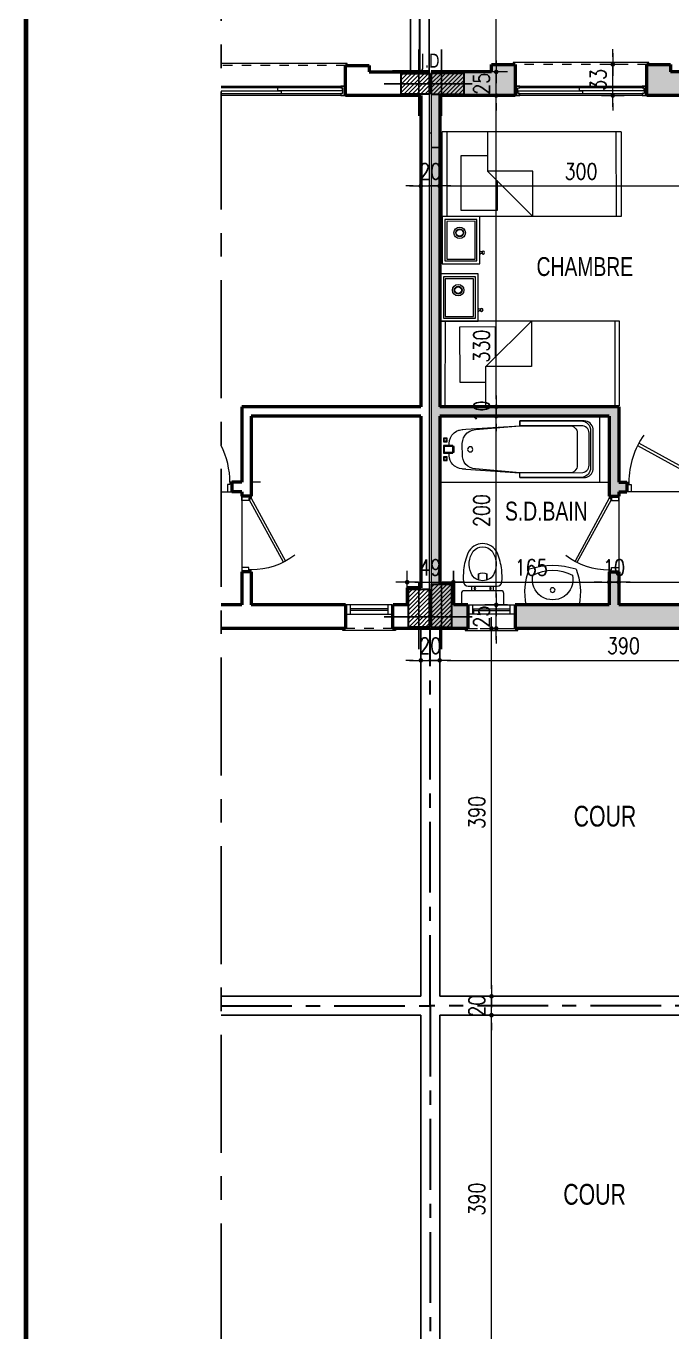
# Model space of a CAD drawing. Header units: millimetres. Extents: x 906 to 2589, y -1235 to -637.
# Drawn here: x 2496.91 to 2503.77, y -1224.07 to -1210.23 of the extents above; entities that cross this region are included whole.
import ezdxf

# ---------------------------------------------------------------- set-up
doc = ezdxf.new("R2010")
doc.units = ezdxf.units.MM
for name, pattern in [('AXES', [2, 1.25, -0.25, 0.25, -0.25]), ('CONTINU', [0]), ('HIDDEN', [0.375, 0.25, -0.125])]:
    doc.linetypes.add(name, pattern=pattern)
doc.layers.get('DEFPOINTS').update_dxf_attribs({"color": 255, "lineweight": 13})
for name, color, linetype, lineweight in [('A-signe', 7, 'Continuous', 9), ('APPUITS', 7, 'Continuous', 18), ('AXE LIMITE', 1, 'AXES', 30), ('DIM.', 4, 'Continuous', 25), ('Extracteur cuisine 300m3', 7, 'Continuous', 20), ('interrompu', 7, 'HIDDEN', 15), ('MENUISERIE', 7, 'Continuous', 13), ('MEUBLE', 35, 'Continuous', 15), ('MUR 0.2', 7, 'Continuous', 20), ('MUR 0.25', 7, 'Continuous', 25), ('MUR 0.5', 7, 'Continuous', 50), ('mur 0.8', 7, 'Continuous', 80), ('POTEAUX ARCH', 7, 'Continuous', 30), ('POTEAUX HACHURE', 7, 'Continuous', 15), ('SANITAIRE', 7, 'Continuous', 15), ('TEXTE', 7, 'Continuous', 20)]:
    doc.layers.add(name, color=color, linetype=linetype, lineweight=lineweight)
doc.layers.add('AXE', color=7, linetype='AXES')
doc.layers.add('TEINTE 3', color=150, linetype='Continuous')
doc.styles.add('atef', font='romans.shx', dxfattribs={"width": 0.8})
doc.styles.add('COTE', font='verdana.ttf', dxfattribs={"width": 0.7})
doc.styles.add('STYLE4', font='swisscl.ttf')
doc.dimstyles.new('COTEXT', dxfattribs={"dimscale": 0, "dimtxt": 0.17, "dimasz": 0.08, "dimexe": 0.015, "dimexo": 0.015, "dimgap": 0.07, "dimtad": 1, "dimdec": 0, "dimlfac": 100, "dimzin": 0, "dimdsep": 46, "dimtxsty": 'atef', "dimblk": 'SIG2', "dimcen": 0.15, "dimse1": 1, "dimse2": 1, "dimclrd": 256, "dimclre": 6, "dimclrt": 2, "dimadec": 0, "dimazin": 0, "dimtfac": 0.5, "dimtdec": 0, "dimtix": 1, "dimtmove": 2, "dimatfit": 1, "dimldrblk": 'SIG2', "dimfxl": 0.18, "dimtolj": 1, "dimtzin": 0, "dimlwd": 18, "dimarcsym": 0})
pattern_1 = [(45, (1381.643186, -320.84866), (-0.0224506403, 0.0224506403), [])]

# ---------------------------------------------------------------- blocks, each defined once
blk = doc.blocks.new('L.MAIN 56-46')
at = {"layer": 'SANITAIRE', "linetype": 'Continuous'}
blk.add_line((0, 0), (0, 0.56), dxfattribs=at)
blk.add_circle((-0.157, 0.28), 0.025, dxfattribs=at)
for centre, radius, start, end in [((-0.136, -0.105), 0.679, 78.4082, 111.1055), ((0.39, 0.28), 0.81, 162.1661, 197.8338), ((0.079, 0.28), 0.446, 151.9275, 208.0725), ((-0.268, 0.28), 0.215, 257.3196, 102.6804), ((-0.136, 0.66), 0.674, 248.7374, 281.6753)]:
    blk.add_arc(centre, radius, start, end, dxfattribs=at)
blk = doc.blocks.new('BAIGNOIR 0.70-1.70')
at = {"layer": 'SANITAIRE'}
for p, q in [((0.138, 0.279), (0.101, 0.85)), ((0.562, 0.279), (0.6, 0.85))]:
    blk.add_line(p, q, dxfattribs=at)
for points in [[(0, 1.7), (0.7, 1.7), (0.7, 0), (0, 0)], [(0.6, 1.39), (0.595, 1.408), (0.588, 1.423), (0.578, 1.435), (0.566, 1.446), (0.551, 1.454), (0.536, 1.458), (0.52, 1.46), (0.18, 1.46), (0.164, 1.458), (0.149, 1.454), (0.134, 1.446), (0.122, 1.435), (0.112, 1.423), (0.105, 1.408), (0.101, 1.392), (0.101, 0.85), (0.141, 0.38), (0.145, 0.351), (0.155, 0.324), (0.171, 0.3), (0.19, 0.278), (0.214, 0.261), (0.24, 0.249), (0.268, 0.242), (0.41, 0.24), (0.442, 0.244), (0.472, 0.254), (0.5, 0.27), (0.523, 0.292), (0.541, 0.319), (0.554, 0.348), (0.559, 0.38), (0.6, 0.85)], [(0.389, 0.039), (0.309, 0.039), (0.309, 0.139), (0.389, 0.139)], [(0.379, 0.049), (0.319, 0.049), (0.319, 0.153), (0.379, 0.153)], [(0.269, 0.039), (0.229, 0.039), (0.229, 0.079), (0.269, 0.079)], [(0.469, 0.039), (0.429, 0.039), (0.429, 0.079), (0.469, 0.079)]]:
    blk.add_lwpolyline(points, close=True, dxfattribs=at)
for points in [[(0.05, 0.85), (0.05, 1.546, -0.315661), (0.134, 1.63), (0.566, 1.63, -0.356924), (0.651, 1.535), (0.65, 0.85), (0.6, 0.85)], [(0.145, 0.212, 0.002879), (0.146, 0.211), (0.155, 0.185, 0.002875), (0.156, 0.184), (0.17, 0.16, 0.001962), (0.171, 0.159), (0.19, 0.138, 0.167547), (0.281, 0.1), (0.309, 0.1), (0.309, 0.139), (0.389, 0.139), (0.389, 0.1), (0.41, 0.1), (0.442, 0.104), (0.472, 0.114), (0.5, 0.13), (0.523, 0.152), (0.541, 0.178, 0.004777), (0.542, 0.18), (0.552, 0.205, 0.012058), (0.554, 0.212)]]:
    blk.add_lwpolyline(points, format="xyb", dxfattribs=at)
at = {"layer": 'SANITAIRE', "elevation": 0.001}
blk.add_lwpolyline([(0.102, 1.518), (0.106, 1.533), (0.113, 1.548), (0.123, 1.56), (0.135, 1.571), (0.149, 1.579), (0.165, 1.583), (0.181, 1.585), (0.521, 1.585), (0.537, 1.583), (0.552, 1.579), (0.566, 1.571), (0.578, 1.56), (0.588, 1.548), (0.595, 1.533), (0.6, 1.518), (0.6, 0.85), (0.65, 0.85), (0.651, 1.5), (0.649, 1.52), (0.643, 1.539), (0.633, 1.557), (0.62, 1.572), (0.604, 1.585), (0.586, 1.594), (0.566, 1.599), (0.135, 1.599), (0.118, 1.594), (0.101, 1.587), (0.087, 1.577), (0.074, 1.564), (0.064, 1.549), (0.056, 1.533), (0.05, 1.508), (0.05, 0.85), (0.101, 0.85)], close=True, dxfattribs=at)
at = {"layer": 'SANITAIRE'}
for points in [[(0.05, 0.85), (0.101, 0.85)], [(0.138, 0.279), (0.14, 0.245)], [(0.56, 0.245), (0.562, 0.279)], [(0.14, 0.245), (0.141, 0.24), (0.145, 0.212)], [(0.554, 0.212), (0.559, 0.24), (0.56, 0.245)]]:
    blk.add_lwpolyline(points, dxfattribs=at)
for centre, radius in [((0.349, 0.324), 0.0274), ((0.249, 0.059), 0.015), ((0.449, 0.059), 0.015)]:
    blk.add_circle(centre, radius, dxfattribs=at)
blk = doc.blocks.new('CUVETTE -2')
at = {"layer": 'SANITAIRE'}
for p, q in [((0.109, 0.15), (0.109, 0.2)), ((0.341, 0.15), (0.341, 0.2))]:
    blk.add_line(p, q, dxfattribs=at)
at = {"layer": 'SANITAIRE', "flags": 128}
for points in [[(0.068, 0.55, -0.290899), (0.225, 0.65)], [(0.125, 0.568, 0.259575), (0.102, 0.335)], [(0.225, 0.615, 0.251168), (0.125, 0.568)], [(0.225, 0.65, -0.290899), (0.382, 0.55)], [(0.325, 0.568, 0.251168), (0.225, 0.615)], [(0.348, 0.335, 0.259575), (0.325, 0.568)], [(0.023, 0.37, -0.068521), (0.068, 0.55)], [(0.382, 0.55, -0.068521), (0.427, 0.37)], [(0.021, 0.246, -0.05039), (0.023, 0.37)], [(0.102, 0.335, 0.300692), (0.225, 0.256)], [(0.225, 0.256, 0.300692), (0.348, 0.335)], [(0.427, 0.37, -0.05039), (0.429, 0.246)], [(0.45, 0), (0, 0), (0, 0.12, -0.414214), (0.03, 0.15)], [(0.379, 0.2), (0.071, 0.2, -0.39005), (0.021, 0.246)], [(0.03, 0.15), (0.42, 0.15, -0.414214), (0.45, 0.12)], [(0.429, 0.246, -0.39005), (0.379, 0.2)]]:
    blk.add_lwpolyline(points, format="xyb", dxfattribs=at)
at = {"layer": 'SANITAIRE'}
for points in [[(0.182, 0.329), (0.182, 0.329), (0.182, 0.262), (0.182, 0.262)], [(0.268, 0.329), (0.268, 0.329), (0.268, 0.262), (0.268, 0.262)]]:
    blk.add_lwpolyline(points, close=True, dxfattribs=at)
at = {"layer": 'SANITAIRE', "flags": 128}
blk.add_lwpolyline([(0.45, 0.12), (0.45, 0)], dxfattribs=at)
at = {"layer": 'SANITAIRE'}
for centre in [(0.143, 0.175), (0.307, 0.175)]:
    blk.add_circle(centre, 0.00977, dxfattribs=at)
blk.add_arc((0.225, 0.246), 0.0937, 62.6078, 117.3922, dxfattribs=at)
blk = doc.blocks.new('PORTE 0.90')
at = {"layer": 'MENUISERIE'}
for points in [[(-0.786, 0.391), (-0.033, -0.022), (-0.02, 0), (-0.774, 0.413)], [(-0.9, 0), (-0.88, 0), (-0.88, -0.025), (-0.855, -0.025), (-0.855, -0.1), (-0.9, -0.1)], [(0, 0), (-0.02, 0), (-0.02, -0.025), (-0.045, -0.025), (-0.045, -0.1), (0, -0.1)]]:
    blk.add_lwpolyline(points, dxfattribs=at)
blk.add_arc((-0.02, 0), 0.86, 144.3645, 180, dxfattribs=at)
blk = doc.blocks.new('P - 0.80')
at = {"layer": 'MENUISERIE'}
for points in [[(-0.699, 0.341), (-0.033, -0.022), (-0.02, 0), (-0.688, 0.363)], [(-0.8, 0), (-0.78, 0), (-0.78, -0.025), (-0.755, -0.025), (-0.755, -0.1), (-0.8, -0.1)], [(0, 0), (-0.02, 0), (-0.02, -0.025), (-0.045, -0.025), (-0.045, -0.1), (0, -0.1)]]:
    blk.add_lwpolyline(points, dxfattribs=at)
blk.add_arc((-0.02, 0), 0.76, 142.5454, 180, dxfattribs=at)
blk = doc.blocks.new('SIG2')
at = {"layer": 'A-signe'}
for p, q in [((-1.5, 0), (-0.5, 0)), ((-0.5, 0), (0.5, 0)), ((0, 1.5), (0, 0.5)), ((0, 0.5), (0, -0.5)), ((0.5, 0), (1.5, 0)), ((0, -0.5), (0, -1.5))]:
    blk.add_line(p, q, dxfattribs=at)
at = {"layer": 'A-signe', "const_width": 0.3}
blk.add_lwpolyline([(-0.15, 0, 1), (0.15, 0, 1)], format="xyb", close=True, dxfattribs=at)
blk = doc.blocks.new('*D751')
at = {"layer": 'DEFPOINTS', "color": 0, "transparency": 16777216}
for p in [(2501.101, -1210.964), (2501.301, -1210.964), (2501.301, -1211.923)]:
    blk.add_point(p, dxfattribs=at)
at = {"layer": 'DIM.', "lineweight": 18, "transparency": 16777216}
for p, q in [((2501.021, -1211.923), (2500.941, -1211.923)), ((2501.101, -1211.923), (2501.301, -1211.923)), ((2501.381, -1211.923), (2501.461, -1211.923))]:
    blk.add_line(p, q, dxfattribs=at)
at = {"layer": 'DIM.', "lineweight": 18, "transparency": 16777216, "xscale": 0.08, "yscale": 0.08, "zscale": 0.08}
blk.add_blockref('SIG2', (2501.101, -1211.923), dxfattribs=at)
at = {"layer": 'DIM.', "lineweight": 18, "transparency": 16777216, "xscale": 0.08, "yscale": 0.08, "zscale": 0.08, "rotation": 180}
blk.add_blockref('SIG2', (2501.301, -1211.923), dxfattribs=at)
at = {"layer": 'DIM.', "color": 2, "transparency": 16777216, "insert": (2501.201, -1211.768), "char_height": 0.17, "attachment_point": 5, "style": 'atef'}
blk.add_mtext('\\A1;20', dxfattribs=at)
blk = doc.blocks.new('*D752')
at = {"layer": 'DEFPOINTS', "color": 0, "transparency": 16777216}
for p in [(2501.301, -1210.964), (2504.301, -1210.964), (2504.301, -1211.923)]:
    blk.add_point(p, dxfattribs=at)
at = {"layer": 'DIM.', "lineweight": 18, "transparency": 16777216}
blk.add_line((2501.381, -1211.923), (2504.221, -1211.923), dxfattribs=at)
at = {"layer": 'DIM.', "lineweight": 18, "transparency": 16777216, "xscale": 0.08, "yscale": 0.08, "zscale": 0.08, "rotation": 180}
blk.add_blockref('SIG2', (2501.301, -1211.923), dxfattribs=at)
at = {"layer": 'DIM.', "lineweight": 18, "transparency": 16777216, "xscale": 0.08, "yscale": 0.08, "zscale": 0.08}
blk.add_blockref('SIG2', (2504.301, -1211.923), dxfattribs=at)
at = {"layer": 'DIM.', "color": 2, "transparency": 16777216, "insert": (2502.801, -1211.768), "char_height": 0.17, "attachment_point": 5, "style": 'atef'}
blk.add_mtext('\\A1;300', dxfattribs=at)
blk = doc.blocks.new('*D781')
at = {"layer": 'DEFPOINTS', "color": 0, "transparency": 16777216}
for p in [(2501.446, -1216.123), (2500.956, -1216.364), (2501.446, -1216.364)]:
    blk.add_point(p, dxfattribs=at)
at = {"layer": 'DIM.', "lineweight": 18, "transparency": 16777216}
blk.add_line((2501.036, -1216.123), (2501.366, -1216.123), dxfattribs=at)
at = {"layer": 'DIM.', "lineweight": 18, "transparency": 16777216, "xscale": 0.08, "yscale": 0.08, "zscale": 0.08, "rotation": 180}
blk.add_blockref('SIG2', (2500.956, -1216.123), dxfattribs=at)
at = {"layer": 'DIM.', "lineweight": 18, "transparency": 16777216, "xscale": 0.08, "yscale": 0.08, "zscale": 0.08}
blk.add_blockref('SIG2', (2501.446, -1216.123), dxfattribs=at)
at = {"layer": 'DIM.', "color": 2, "transparency": 16777216, "insert": (2501.201, -1215.968), "char_height": 0.17, "attachment_point": 5, "style": 'atef'}
blk.add_mtext('\\A1;49', dxfattribs=at)
blk = doc.blocks.new('*D782')
at = {"layer": 'DEFPOINTS', "color": 0, "transparency": 16777216}
for p in [(2503.101, -1216.123), (2501.446, -1216.364), (2503.101, -1216.364)]:
    blk.add_point(p, dxfattribs=at)
at = {"layer": 'DIM.', "lineweight": 18, "transparency": 16777216}
blk.add_line((2501.526, -1216.123), (2503.021, -1216.123), dxfattribs=at)
at = {"layer": 'DIM.', "lineweight": 18, "transparency": 16777216, "xscale": 0.08, "yscale": 0.08, "zscale": 0.08, "rotation": 180}
blk.add_blockref('SIG2', (2501.446, -1216.123), dxfattribs=at)
at = {"layer": 'DIM.', "lineweight": 18, "transparency": 16777216, "xscale": 0.08, "yscale": 0.08, "zscale": 0.08}
blk.add_blockref('SIG2', (2503.101, -1216.123), dxfattribs=at)
at = {"layer": 'DIM.', "color": 2, "transparency": 16777216, "insert": (2502.273, -1215.968), "char_height": 0.17, "attachment_point": 5, "style": 'atef'}
blk.add_mtext('\\A1;165', dxfattribs=at)
blk = doc.blocks.new('*D783')
at = {"layer": 'DEFPOINTS', "color": 0, "transparency": 16777216}
for p in [(2503.201, -1216.123), (2503.101, -1216.364), (2503.201, -1216.364)]:
    blk.add_point(p, dxfattribs=at)
at = {"layer": 'DIM.', "lineweight": 18, "transparency": 16777216}
for p, q in [((2503.021, -1216.123), (2502.941, -1216.123)), ((2503.101, -1216.123), (2503.201, -1216.123)), ((2503.281, -1216.123), (2503.361, -1216.123))]:
    blk.add_line(p, q, dxfattribs=at)
at = {"layer": 'DIM.', "lineweight": 18, "transparency": 16777216, "xscale": 0.08, "yscale": 0.08, "zscale": 0.08}
blk.add_blockref('SIG2', (2503.101, -1216.123), dxfattribs=at)
at = {"layer": 'DIM.', "lineweight": 18, "transparency": 16777216, "xscale": 0.08, "yscale": 0.08, "zscale": 0.08, "rotation": 180}
blk.add_blockref('SIG2', (2503.201, -1216.123), dxfattribs=at)
at = {"layer": 'DIM.', "color": 2, "transparency": 16777216, "insert": (2503.151, -1215.968), "char_height": 0.17, "attachment_point": 5, "style": 'atef'}
blk.add_mtext('\\A1;10', dxfattribs=at)
blk = doc.blocks.new('*D784')
at = {"layer": 'DEFPOINTS', "color": 0, "transparency": 16777216}
for p in [(2507.401, -1216.123), (2503.201, -1216.364), (2507.401, -1216.364)]:
    blk.add_point(p, dxfattribs=at)
at = {"layer": 'DIM.', "lineweight": 18, "transparency": 16777216}
blk.add_line((2503.281, -1216.123), (2507.321, -1216.123), dxfattribs=at)
at = {"layer": 'DIM.', "lineweight": 18, "transparency": 16777216, "xscale": 0.08, "yscale": 0.08, "zscale": 0.08, "rotation": 180}
blk.add_blockref('SIG2', (2503.201, -1216.123), dxfattribs=at)
at = {"layer": 'DIM.', "lineweight": 18, "transparency": 16777216, "xscale": 0.08, "yscale": 0.08, "zscale": 0.08}
blk.add_blockref('SIG2', (2507.401, -1216.123), dxfattribs=at)
at = {"layer": 'DIM.', "color": 2, "transparency": 16777216, "insert": (2505.301, -1215.968), "char_height": 0.17, "attachment_point": 5, "style": 'atef'}
blk.add_mtext('\\A1;420', dxfattribs=at)
blk = doc.blocks.new('*D810')
at = {"layer": 'DEFPOINTS', "color": 0, "transparency": 16777216}
for p in [(2501.851, -1216.364), (2501.901, -1216.364), (2501.851, -1216.614)]:
    blk.add_point(p, dxfattribs=at)
at = {"layer": 'DIM.', "lineweight": 18, "transparency": 16777216}
for p, q in [((2501.901, -1216.284), (2501.901, -1216.204)), ((2501.901, -1216.614), (2501.901, -1216.364)), ((2501.901, -1216.694), (2501.901, -1216.774))]:
    blk.add_line(p, q, dxfattribs=at)
at = {"layer": 'DIM.', "lineweight": 18, "transparency": 16777216, "xscale": 0.08, "yscale": 0.08, "zscale": 0.08}
for p, rotation in [((2501.901, -1216.364), 270), ((2501.901, -1216.614), 90)]:
    blk.add_blockref('SIG2', p, dxfattribs=dict(at, rotation=rotation))
at = {"layer": 'DIM.', "color": 2, "transparency": 16777216, "insert": (2501.746, -1216.489), "char_height": 0.17, "attachment_point": 5, "rotation": 90, "style": 'atef'}
blk.add_mtext('\\A1;25', dxfattribs=at)
blk = doc.blocks.new('*D811')
at = {"layer": 'DEFPOINTS', "color": 0, "transparency": 16777216}
for p in [(2501.301, -1214.364), (2501.901, -1214.364), (2501.851, -1216.364)]:
    blk.add_point(p, dxfattribs=at)
at = {"layer": 'DIM.', "lineweight": 18, "transparency": 16777216}
blk.add_line((2501.901, -1216.284), (2501.901, -1214.444), dxfattribs=at)
at = {"layer": 'DIM.', "lineweight": 18, "transparency": 16777216, "xscale": 0.08, "yscale": 0.08, "zscale": 0.08}
for p, rotation in [((2501.901, -1214.364), 90), ((2501.901, -1216.364), 270)]:
    blk.add_blockref('SIG2', p, dxfattribs=dict(at, rotation=rotation))
at = {"layer": 'DIM.', "color": 2, "transparency": 16777216, "insert": (2501.746, -1215.364), "char_height": 0.17, "attachment_point": 5, "rotation": 90, "style": 'atef'}
blk.add_mtext('\\A1;200', dxfattribs=at)
blk = doc.blocks.new('*D812')
at = {"layer": 'DEFPOINTS', "color": 0, "transparency": 16777216}
for p in [(2501.301, -1214.264), (2501.901, -1214.264), (2501.301, -1214.364)]:
    blk.add_point(p, dxfattribs=at)
at = {"layer": 'DIM.', "lineweight": 18, "transparency": 16777216}
for p, q in [((2501.901, -1214.184), (2501.901, -1214.104)), ((2501.901, -1214.364), (2501.901, -1214.264)), ((2501.901, -1214.444), (2501.901, -1214.524))]:
    blk.add_line(p, q, dxfattribs=at)
at = {"layer": 'DIM.', "lineweight": 18, "transparency": 16777216, "xscale": 0.08, "yscale": 0.08, "zscale": 0.08}
for p, rotation in [((2501.901, -1214.264), 270), ((2501.901, -1214.364), 90)]:
    blk.add_blockref('SIG2', p, dxfattribs=dict(at, rotation=rotation))
at = {"layer": 'DIM.', "color": 2, "transparency": 16777216, "insert": (2501.746, -1214.314), "char_height": 0.17, "attachment_point": 5, "rotation": 90, "style": 'atef'}
blk.add_mtext('\\A1;10', dxfattribs=at)
blk = doc.blocks.new('*D813')
at = {"layer": 'DEFPOINTS', "color": 0, "transparency": 16777216}
for p in [(2501.61, -1210.964), (2501.901, -1210.964), (2501.301, -1214.264)]:
    blk.add_point(p, dxfattribs=at)
at = {"layer": 'DIM.', "lineweight": 18, "transparency": 16777216}
blk.add_line((2501.901, -1214.184), (2501.901, -1211.044), dxfattribs=at)
at = {"layer": 'DIM.', "lineweight": 18, "transparency": 16777216, "xscale": 0.08, "yscale": 0.08, "zscale": 0.08}
for p, rotation in [((2501.901, -1210.964), 90), ((2501.901, -1214.264), 270)]:
    blk.add_blockref('SIG2', p, dxfattribs=dict(at, rotation=rotation))
at = {"layer": 'DIM.', "color": 2, "transparency": 16777216, "insert": (2501.746, -1213.62), "char_height": 0.17, "attachment_point": 5, "rotation": 90, "style": 'atef'}
blk.add_mtext('\\A1;330', dxfattribs=at)
blk = doc.blocks.new('*D814')
at = {"layer": 'DEFPOINTS', "color": 0, "transparency": 16777216}
for p in [(2501.61, -1210.714), (2501.901, -1210.714), (2501.61, -1210.964)]:
    blk.add_point(p, dxfattribs=at)
at = {"layer": 'DIM.', "lineweight": 18, "transparency": 16777216}
for p, q in [((2501.901, -1210.634), (2501.901, -1210.554)), ((2501.901, -1210.964), (2501.901, -1210.714)), ((2501.901, -1211.044), (2501.901, -1211.124))]:
    blk.add_line(p, q, dxfattribs=at)
at = {"layer": 'DIM.', "lineweight": 18, "transparency": 16777216, "xscale": 0.08, "yscale": 0.08, "zscale": 0.08}
for p, rotation in [((2501.901, -1210.714), 270), ((2501.901, -1210.964), 90)]:
    blk.add_blockref('SIG2', p, dxfattribs=dict(at, rotation=rotation))
at = {"layer": 'DIM.', "color": 2, "transparency": 16777216, "insert": (2501.746, -1210.839), "char_height": 0.17, "attachment_point": 5, "rotation": 90, "style": 'atef'}
blk.add_mtext('\\A1;25', dxfattribs=at)
blk = doc.blocks.new('*D845')
at = {"layer": 'DEFPOINTS', "color": 0, "transparency": 16777216}
for p in [(2503.138, -1210.634), (2503.212, -1210.634), (2503.212, -1210.964)]:
    blk.add_point(p, dxfattribs=at)
at = {"layer": 'DIM.', "lineweight": 18, "transparency": 16777216}
for p, q in [((2503.138, -1210.554), (2503.138, -1210.474)), ((2503.138, -1210.964), (2503.138, -1210.634)), ((2503.138, -1211.044), (2503.138, -1211.124))]:
    blk.add_line(p, q, dxfattribs=at)
at = {"layer": 'DIM.', "lineweight": 18, "transparency": 16777216, "xscale": 0.08, "yscale": 0.08, "zscale": 0.08}
for p, rotation in [((2503.138, -1210.634), 270), ((2503.138, -1210.964), 90)]:
    blk.add_blockref('SIG2', p, dxfattribs=dict(at, rotation=rotation))
at = {"layer": 'DIM.', "color": 2, "transparency": 16777216, "insert": (2502.983, -1210.799), "char_height": 0.17, "attachment_point": 5, "rotation": 90, "style": 'atef'}
blk.add_mtext('\\A1;33', dxfattribs=at)
blk = doc.blocks.new('A$C4AA77CC6')
at = {"linetype": 'ByBlock'}
for p, q in [((1.123, 2.065), (0, 0.532)), ((1.093, 2.024), (1.819, 1.492)), ((1.849, 1.533), (1.123, 2.065)), ((1.849, 1.533), (0.726, 0)), ((0.57, 1.31), (0.96, 1.025)), ((0.674, 0.636), (0.57, 1.31)), ((0.96, 1.025), (0.674, 0.636)), ((0.396, 0.966), (0.171, 0.658)), ((0.653, 0.778), (0.396, 0.966)), ((0.756, 0.041), (0.03, 0.573)), ((0.171, 0.658), (0.643, 0.313)), ((1.011, 0.389), (0.674, 0.636)), ((0, 0.532), (0.726, 0)), ((0.643, 0.313), (0.808, 0.538))]:
    blk.add_line(p, q, dxfattribs=at)
blk = doc.blocks.new('A$C209961D1')
at = {"linetype": 'ByBlock'}
for p, q in [((0.236, 0.618), (0, 0.295)), ((0.243, 0.576), (0.042, 0.302)), ((0.64, 0.323), (0.236, 0.618)), ((0.598, 0.316), (0.243, 0.576)), ((0.247, 0.548), (0.07, 0.306)), ((0.57, 0.312), (0.247, 0.548)), ((0.55, 0.419), (0.568, 0.406)), ((0, 0.295), (0.403, 0)), ((0.042, 0.302), (0.397, 0.042)), ((0.07, 0.306), (0.393, 0.07)), ((0.393, 0.07), (0.57, 0.312)), ((0.397, 0.042), (0.598, 0.316)), ((0.403, 0), (0.64, 0.323))]:
    blk.add_line(p, q, dxfattribs=at)
for radius in [0.061, 0.041, 0.036]:
    blk.add_circle((0.249, 0.345), radius, dxfattribs=at)
for centre, radius, start, end in [((0.529, 0.426), 0.0216, 269.7237, 342.5351), ((0.565, 0.421), 0.0157, 280.3371, 187.2282), ((0.58, 0.388), 0.0216, 125.0302, 197.8416)]:
    blk.add_arc(centre, radius, start, end, dxfattribs=at)
blk = doc.blocks.new('*D748')
at = {"layer": 'DEFPOINTS', "color": 0, "transparency": 16777216}
for p in [(2501.101, -1216.614), (2501.301, -1216.952), (2501.301, -1217.453)]:
    blk.add_point(p, dxfattribs=at)
at = {"layer": 'DIM.', "lineweight": 18, "transparency": 16777216}
for p, q in [((2501.021, -1216.952), (2500.941, -1216.952)), ((2501.101, -1216.952), (2501.301, -1216.952)), ((2501.381, -1216.952), (2501.461, -1216.952))]:
    blk.add_line(p, q, dxfattribs=at)
at = {"layer": 'DIM.', "lineweight": 18, "transparency": 16777216, "xscale": 0.08, "yscale": 0.08, "zscale": 0.08}
blk.add_blockref('SIG2', (2501.101, -1216.952), dxfattribs=at)
at = {"layer": 'DIM.', "lineweight": 18, "transparency": 16777216, "xscale": 0.08, "yscale": 0.08, "zscale": 0.08, "rotation": 180}
blk.add_blockref('SIG2', (2501.301, -1216.952), dxfattribs=at)
at = {"layer": 'DIM.', "color": 2, "transparency": 16777216, "insert": (2501.201, -1216.797), "char_height": 0.17, "attachment_point": 5, "style": 'atef'}
blk.add_mtext('\\A1;20', dxfattribs=at)
blk = doc.blocks.new('*D749')
at = {"layer": 'DEFPOINTS', "color": 0, "transparency": 16777216}
for p in [(2505.201, -1216.952), (2501.301, -1217.453), (2505.201, -1217.501)]:
    blk.add_point(p, dxfattribs=at)
at = {"layer": 'DIM.', "lineweight": 18, "transparency": 16777216}
blk.add_line((2501.381, -1216.952), (2505.121, -1216.952), dxfattribs=at)
at = {"layer": 'DIM.', "lineweight": 18, "transparency": 16777216, "xscale": 0.08, "yscale": 0.08, "zscale": 0.08, "rotation": 180}
blk.add_blockref('SIG2', (2501.301, -1216.952), dxfattribs=at)
at = {"layer": 'DIM.', "lineweight": 18, "transparency": 16777216, "xscale": 0.08, "yscale": 0.08, "zscale": 0.08}
blk.add_blockref('SIG2', (2505.201, -1216.952), dxfattribs=at)
at = {"layer": 'DIM.', "color": 2, "transparency": 16777216, "insert": (2503.251, -1216.797), "char_height": 0.17, "attachment_point": 5, "style": 'atef'}
blk.add_mtext('\\A1;390', dxfattribs=at)
blk = doc.blocks.new('*D750')
at = {"layer": 'DEFPOINTS', "color": 0, "transparency": 16777216}
for p in [(2501.209, -1202.18), (2501.901, -1202.18), (2501.61, -1210.714)]:
    blk.add_point(p, dxfattribs=at)
at = {"layer": 'DIM.', "lineweight": 18, "transparency": 16777216}
blk.add_line((2501.901, -1210.634), (2501.901, -1202.26), dxfattribs=at)
at = {"layer": 'DIM.', "lineweight": 18, "transparency": 16777216, "xscale": 0.08, "yscale": 0.08, "zscale": 0.08}
for p, rotation in [((2501.901, -1202.18), 90), ((2501.901, -1210.714), 270)]:
    blk.add_blockref('SIG2', p, dxfattribs=dict(at, rotation=rotation))
at = {"layer": 'DIM.', "color": 2, "transparency": 16777216, "insert": (2501.746, -1206.447), "char_height": 0.17, "attachment_point": 5, "rotation": 90, "style": 'atef'}
blk.add_mtext('\\A1;853', dxfattribs=at)
blk = doc.blocks.new('*D1601')
at = {"layer": 'DEFPOINTS', "color": 0, "transparency": 16777216}
for p in [(2501.301, -1220.714), (2501.851, -1220.714), (2501.406, -1224.614)]:
    blk.add_point(p, dxfattribs=at)
at = {"layer": 'DIM.', "lineweight": 18, "transparency": 16777216}
blk.add_line((2501.851, -1224.534), (2501.851, -1220.794), dxfattribs=at)
at = {"layer": 'DIM.', "lineweight": 18, "transparency": 16777216, "xscale": 0.08, "yscale": 0.08, "zscale": 0.08}
for p, rotation in [((2501.851, -1220.714), 90), ((2501.851, -1224.614), 270)]:
    blk.add_blockref('SIG2', p, dxfattribs=dict(at, rotation=rotation))
at = {"layer": 'DIM.', "color": 2, "transparency": 16777216, "insert": (2501.696, -1222.664), "char_height": 0.17, "attachment_point": 5, "rotation": 90, "style": 'atef'}
blk.add_mtext('\\A1;390', dxfattribs=at)
blk = doc.blocks.new('*D1602')
at = {"layer": 'DEFPOINTS', "color": 0, "transparency": 16777216}
for p in [(2501.301, -1220.514), (2501.851, -1220.514), (2501.301, -1220.714)]:
    blk.add_point(p, dxfattribs=at)
at = {"layer": 'DIM.', "lineweight": 18, "transparency": 16777216}
for p, q in [((2501.851, -1220.434), (2501.851, -1220.354)), ((2501.851, -1220.714), (2501.851, -1220.514)), ((2501.851, -1220.794), (2501.851, -1220.874))]:
    blk.add_line(p, q, dxfattribs=at)
at = {"layer": 'DIM.', "lineweight": 18, "transparency": 16777216, "xscale": 0.08, "yscale": 0.08, "zscale": 0.08}
for p, rotation in [((2501.851, -1220.514), 270), ((2501.851, -1220.714), 90)]:
    blk.add_blockref('SIG2', p, dxfattribs=dict(at, rotation=rotation))
at = {"layer": 'DIM.', "color": 2, "transparency": 16777216, "insert": (2501.696, -1220.614), "char_height": 0.17, "attachment_point": 5, "rotation": 90, "style": 'atef'}
blk.add_mtext('\\A1;20', dxfattribs=at)
blk = doc.blocks.new('*D1603')
at = {"layer": 'DEFPOINTS', "color": 0, "transparency": 16777216}
for p in [(2501.478, -1216.614), (2501.851, -1216.614), (2501.301, -1220.514)]:
    blk.add_point(p, dxfattribs=at)
at = {"layer": 'DIM.', "lineweight": 18, "transparency": 16777216}
blk.add_line((2501.851, -1220.434), (2501.851, -1216.694), dxfattribs=at)
at = {"layer": 'DIM.', "lineweight": 18, "transparency": 16777216, "xscale": 0.08, "yscale": 0.08, "zscale": 0.08}
for p, rotation in [((2501.851, -1216.614), 90), ((2501.851, -1220.514), 270)]:
    blk.add_blockref('SIG2', p, dxfattribs=dict(at, rotation=rotation))
at = {"layer": 'DIM.', "color": 2, "transparency": 16777216, "insert": (2501.696, -1218.564), "char_height": 0.17, "attachment_point": 5, "rotation": 90, "style": 'atef'}
blk.add_mtext('\\A1;390', dxfattribs=at)

msp = doc.modelspace()

# ---------------------------------------------------------------- hatches: boundary and pattern name
at = {"layer": 'POTEAUX HACHURE'}
h = msp.add_hatch(dxfattribs=at)
h.set_pattern_fill('ANSI31', color=256, scale=0.01)
h.set_pattern_definition(pattern_1)
h.paths.add_polyline_path([(2501.191, -1210.95), (2500.891, -1210.95), (2500.891, -1210.73), (2501.191, -1210.73)])
h = msp.add_hatch(dxfattribs=at)
h.set_pattern_fill('ANSI31', color=256, scale=0.01)
h.set_pattern_definition([(45, (1381.643186, -320.84867), (-0.0224506403, 0.0224506403), [])])
h.paths.add_polyline_path([(2501.211, -1210.95), (2501.561, -1210.95), (2501.561, -1210.73), (2501.211, -1210.73)])
h = msp.add_hatch(dxfattribs=at)
h.set_pattern_fill('ANSI31', color=256, scale=0.01)
h.set_pattern_definition(pattern_1)
h.paths.add_polyline_path([(2501.211, -1216.599), (2501.431, -1216.599), (2501.431, -1216.149), (2501.211, -1216.149)])
h = msp.add_hatch(dxfattribs=at)
h.set_pattern_fill('ANSI31', color=256, scale=0.01)
h.set_pattern_definition(pattern_1)
h.paths.add_polyline_path([(2501.191, -1216.599), (2500.971, -1216.599), (2500.971, -1216.199), (2501.191, -1216.199)])
at = {"layer": 'TEINTE 3', "linetype": 'CONTINU'}
h = msp.add_hatch(color=256, dxfattribs=at)
h.dxf.hatch_style = 1
h.paths.add_polyline_path([(2502.101, -1210.644), (2501.851, -1210.644), (2501.851, -1210.714), (2501.851, -1210.714), (2501.211, -1210.714), (2501.211, -1216.614), (2501.601, -1216.614), (2501.601, -1216.364), (2501.446, -1216.364), (2501.446, -1216.134), (2501.301, -1216.134), (2501.301, -1214.364), (2503.101, -1214.364), (2503.101, -1215.213), (2503.201, -1215.213), (2503.201, -1215.164), (2503.288, -1215.164), (2503.288, -1215.064), (2503.201, -1215.064), (2503.201, -1214.264), (2501.301, -1214.264), (2501.301, -1210.964), (2502.101, -1210.964)])
h = msp.add_hatch(color=256, dxfattribs=at)
h.dxf.hatch_style = 1
h.paths.add_polyline_path([(2505.201, -1210.634), (2504.951, -1210.634), (2504.951, -1210.714), (2503.751, -1210.714), (2503.751, -1210.644), (2503.501, -1210.644), (2503.501, -1210.964), (2504.301, -1210.964), (2504.301, -1215.064), (2504.188, -1215.064), (2504.188, -1215.164), (2504.501, -1215.164), (2504.501, -1215.064), (2504.401, -1215.064), (2504.401, -1210.964), (2505.201, -1210.964)])
h = msp.add_hatch(color=256, dxfattribs=at)
h.dxf.hatch_style = 1
h.paths.add_polyline_path([(2505.451, -1216.464), (2506.207, -1216.464), (2506.207, -1216.364), (2503.201, -1216.364), (2503.201, -1216.013), (2503.101, -1216.013), (2503.101, -1216.364), (2502.101, -1216.364), (2502.101, -1216.614), (2505.201, -1216.614), (2505.201, -1217.764), (2505.121, -1217.764), (2505.121, -1218.014), (2505.451, -1218.014)])

# ---------------------------------------------------------------- linework, layer by layer
at = {"layer": 'APPUITS'}
for points in [[(2500.321, -1210.644), (2500.321, -1210.624), (2498.982, -1210.624)], [(2503.521, -1210.634), (2503.521, -1210.614), (2502.081, -1210.614), (2502.081, -1210.634)], [(2500.831, -1216.614), (2500.831, -1216.637), (2500.273, -1216.637), (2500.273, -1216.614)], [(2501.571, -1216.614), (2501.571, -1216.637), (2502.129, -1216.637), (2502.129, -1216.614)]]:
    msp.add_lwpolyline(points, dxfattribs=at)
at = {"layer": 'AXE'}
for p, q in [((2501.081, -1210.477), (2501.081, -1211.18)), ((2501.321, -1210.477), (2501.321, -1211.18)), ((2500.713, -1210.839), (2501.406, -1210.839)), ((2500.953, -1210.839), (2501.646, -1210.839)), ((2501.081, -1216.131), (2501.081, -1216.834)), ((2501.321, -1216.131), (2501.321, -1216.834)), ((2500.713, -1216.489), (2501.406, -1216.489)), ((2500.953, -1216.489), (2501.646, -1216.489))]:
    msp.add_line(p, q, dxfattribs=at)
msp.add_lwpolyline([(2498.982, -1200.922), (2498.982, -1232.691)], dxfattribs=at)
at = {"layer": 'AXE LIMITE', "ltscale": 0.6}
for p, q in [((2501.091, -1210.714), (2501.091, -1202.179)), ((2501.201, -1220.614), (2501.201, -1224.614))]:
    msp.add_line(p, q, dxfattribs=at)
for points in [[(2498.982, -1220.614), (2501.101, -1220.614), (2501.201, -1220.614), (2501.201, -1216.614), (2501.101, -1216.614)], [(2509.151, -1230.014), (2509.151, -1228.364), (2510.101, -1228.364), (2510.101, -1228.439), (2510.601, -1228.439), (2510.601, -1224.064), (2508.451, -1224.064), (2508.451, -1220.614), (2501.201, -1220.614)]]:
    msp.add_lwpolyline(points, dxfattribs=at)
at = {"layer": 'DIM.'}
msp.add_line((2501.301, -1211.514), (2501.211, -1211.514), dxfattribs=at)
at = {"layer": 'interrompu', "ltscale": 0.2}
for p, q in [((2500.301, -1210.644), (2498.982, -1210.644)), ((2503.501, -1210.634), (2502.101, -1210.634)), ((2500.801, -1216.614), (2500.301, -1216.614)), ((2501.601, -1216.614), (2502.101, -1216.614))]:
    msp.add_line(p, q, dxfattribs=at)
at = {"layer": 'MENUISERIE', "color": 2, "linetype": 'Continuous'}
for p, q in [((2498.982, -1210.864), (2500.301, -1210.864)), ((2500.251, -1210.884), (2498.982, -1210.884)), ((2502.101, -1210.864), (2503.501, -1210.864)), ((2503.451, -1210.884), (2502.151, -1210.884)), ((2498.982, -1210.944), (2500.251, -1210.944)), ((2500.301, -1210.964), (2498.982, -1210.964)), ((2503.501, -1210.964), (2502.101, -1210.964)), ((2502.151, -1210.944), (2503.451, -1210.944)), ((2500.801, -1216.364), (2500.301, -1216.364)), ((2500.353, -1216.464), (2500.353, -1216.364)), ((2500.751, -1216.407), (2500.353, -1216.407)), ((2500.751, -1216.422), (2500.353, -1216.422)), ((2500.751, -1216.364), (2500.751, -1216.464)), ((2501.601, -1216.364), (2502.101, -1216.364)), ((2501.651, -1216.364), (2501.651, -1216.464)), ((2501.651, -1216.407), (2502.049, -1216.407)), ((2501.651, -1216.422), (2502.049, -1216.422)), ((2502.049, -1216.464), (2502.049, -1216.364)), ((2500.304, -1216.464), (2500.801, -1216.464)), ((2502.098, -1216.464), (2501.601, -1216.464))]:
    msp.add_line(p, q, dxfattribs=at)
at = {"layer": 'MENUISERIE'}
for p, q in [((2498.982, -1215.164), (2499.095, -1215.164)), ((2504.188, -1215.164), (2503.288, -1215.164)), ((2499.201, -1215.213), (2499.201, -1216.013)), ((2503.201, -1215.213), (2503.201, -1216.013))]:
    msp.add_line(p, q, dxfattribs=at)
at = {"layer": 'MENUISERIE', "color": 2, "linetype": 'Continuous', "extrusion": (0, 0, -1)}
for points in [[(-2499.581, -1210.884), (-2499.581, -1210.909), (-2500.271, -1210.909), (-2500.271, -1210.884), (-2500.271, -1210.884)], [(-2500.301, -1210.864), (-2500.251, -1210.864), (-2500.251, -1210.884), (-2500.271, -1210.884), (-2500.271, -1210.944), (-2500.251, -1210.944), (-2500.251, -1210.964), (-2500.301, -1210.964), (-2500.301, -1210.964)], [(-2502.101, -1210.864), (-2502.101, -1210.964), (-2502.151, -1210.964), (-2502.151, -1210.944), (-2502.131, -1210.944), (-2502.131, -1210.884), (-2502.151, -1210.884), (-2502.151, -1210.864), (-2502.151, -1210.864)], [(-2502.781, -1210.884), (-2502.781, -1210.909), (-2503.471, -1210.909), (-2503.471, -1210.884), (-2503.471, -1210.884)], [(-2503.501, -1210.864), (-2503.451, -1210.864), (-2503.451, -1210.884), (-2503.471, -1210.884), (-2503.471, -1210.944), (-2503.451, -1210.944), (-2503.451, -1210.964), (-2503.501, -1210.964), (-2503.501, -1210.964)], [(-2502.131, -1210.919), (-2502.131, -1210.944), (-2502.821, -1210.944), (-2502.821, -1210.919), (-2502.821, -1210.919)]]:
    msp.add_lwpolyline(points, close=True, dxfattribs=at)
msp.add_lwpolyline([(-2498.982, -1210.944), (-2499.621, -1210.944), (-2499.621, -1210.919), (-2499.621, -1210.919), (-2498.982, -1210.919)], dxfattribs=at)
at = {"layer": 'MENUISERIE'}
msp.add_lwpolyline([(2499.095, -1215.064), (2499.075, -1215.064), (2499.075, -1215.089), (2499.05, -1215.089), (2499.05, -1215.164), (2499.095, -1215.164)], dxfattribs=at)
msp.add_arc((2498.215, -1215.064), 0.86, 0, 26.9431, dxfattribs=at)
at = {"layer": 'MEUBLE'}
msp.add_line((2501.211, -1211.362), (2501.191, -1211.362), dxfattribs=at)
msp.add_line((2501.211, -1211.362), (2501.191, -1211.362), dxfattribs=at)
at = {"layer": 'MUR 0.2'}
for p, q in [((2501.191, -1210.714), (2501.191, -1216.614)), ((2501.211, -1210.714), (2501.211, -1216.614))]:
    msp.add_line(p, q, dxfattribs=at)
at = {"layer": 'MUR 0.25'}
for p, q in [((2501.191, -1210.714), (2501.191, -1202.18)), ((2500.991, -1210.714), (2500.991, -1202.378)), ((2501.191, -1210.714), (2501.191, -1205.821))]:
    msp.add_line(p, q, dxfattribs=at)
at = {"layer": 'MUR 0.25', "linetype": 'Continuous'}
for p, q in [((2501.101, -1216.614), (2501.101, -1220.514)), ((2501.211, -1216.614), (2501.191, -1216.614)), ((2501.301, -1216.614), (2501.301, -1220.514)), ((2498.982, -1220.514), (2501.101, -1220.514)), ((2501.301, -1220.514), (2505.201, -1220.514)), ((2498.982, -1220.714), (2501.101, -1220.714)), ((2501.101, -1220.714), (2501.101, -1224.614)), ((2501.301, -1220.714), (2505.201, -1220.714)), ((2501.301, -1220.714), (2501.301, -1224.614))]:
    msp.add_line(p, q, dxfattribs=at)
at = {"layer": 'MUR 0.5'}
for p, q in [((2500.301, -1210.964), (2500.301, -1210.644)), ((2500.301, -1210.644), (2500.551, -1210.644)), ((2500.551, -1210.644), (2500.551, -1210.714)), ((2500.551, -1210.714), (2501.191, -1210.714)), ((2501.191, -1210.714), (2500.801, -1210.714)), ((2501.851, -1210.714), (2501.211, -1210.714)), ((2501.851, -1210.714), (2501.851, -1210.634)), ((2501.851, -1210.634), (2502.101, -1210.634)), ((2502.101, -1210.634), (2502.101, -1210.964)), ((2503.501, -1210.964), (2503.501, -1210.634)), ((2503.501, -1210.634), (2503.751, -1210.634)), ((2503.751, -1210.634), (2503.751, -1210.714)), ((2504.951, -1210.714), (2503.751, -1210.714)), ((2501.101, -1210.964), (2500.301, -1210.964)), ((2501.101, -1210.964), (2501.101, -1214.264)), ((2501.301, -1210.964), (2501.301, -1214.264)), ((2502.101, -1210.964), (2501.301, -1210.964)), ((2504.301, -1210.964), (2503.501, -1210.964)), ((2499.201, -1214.264), (2499.201, -1215.064)), ((2501.101, -1214.264), (2499.201, -1214.264)), ((2503.201, -1214.264), (2501.301, -1214.264)), ((2503.201, -1214.264), (2503.201, -1215.064)), ((2499.301, -1214.364), (2499.301, -1215.213)), ((2501.101, -1214.364), (2499.301, -1214.364)), ((2501.101, -1214.364), (2501.101, -1216.184)), ((2501.301, -1214.364), (2501.301, -1216.134)), ((2503.101, -1214.364), (2501.301, -1214.364)), ((2503.101, -1214.364), (2503.101, -1215.213)), ((2499.201, -1215.064), (2499.095, -1215.064)), ((2499.095, -1215.064), (2499.095, -1215.164)), ((2499.201, -1215.164), (2499.095, -1215.164)), ((2499.201, -1215.164), (2499.201, -1215.213)), ((2503.201, -1215.064), (2503.288, -1215.064)), ((2503.201, -1215.164), (2503.201, -1215.213)), ((2503.201, -1215.164), (2503.288, -1215.164)), ((2503.288, -1215.064), (2503.288, -1215.164)), ((2499.301, -1215.213), (2499.201, -1215.213)), ((2503.101, -1215.213), (2503.201, -1215.213)), ((2499.201, -1216.013), (2499.201, -1216.364)), ((2499.301, -1216.013), (2499.201, -1216.013)), ((2499.301, -1216.013), (2499.301, -1216.364)), ((2503.101, -1216.013), (2503.101, -1216.364)), ((2503.101, -1216.013), (2503.201, -1216.013)), ((2503.201, -1216.013), (2503.201, -1216.364)), ((2501.301, -1216.134), (2501.446, -1216.134)), ((2501.446, -1216.134), (2501.446, -1216.364)), ((2501.101, -1216.184), (2500.956, -1216.184)), ((2500.956, -1216.184), (2500.956, -1216.364)), ((2499.201, -1216.364), (2498.982, -1216.364)), ((2500.301, -1216.364), (2499.301, -1216.364)), ((2500.301, -1216.364), (2500.301, -1216.614)), ((2500.801, -1216.364), (2500.801, -1216.614)), ((2500.956, -1216.364), (2500.806, -1216.364)), ((2501.601, -1216.364), (2501.446, -1216.364)), ((2501.601, -1216.364), (2501.601, -1216.614)), ((2503.101, -1216.364), (2502.101, -1216.364)), ((2502.101, -1216.364), (2502.101, -1216.614)), ((2506.207, -1216.364), (2503.201, -1216.364)), ((2500.301, -1216.614), (2498.982, -1216.614)), ((2501.191, -1216.614), (2500.801, -1216.614)), ((2501.601, -1216.614), (2501.211, -1216.614)), ((2505.201, -1216.614), (2502.101, -1216.614))]:
    msp.add_line(p, q, dxfattribs=at)
at = {"layer": 'mur 0.8'}
msp.add_lwpolyline([(2496.912, -1200.922), (2540.912, -1200.922), (2540.912, -1234.307), (2496.912, -1234.307)], close=True, dxfattribs=at)
at = {"layer": 'POTEAUX ARCH'}
for points in [[(2501.191, -1210.95), (2500.891, -1210.95), (2500.891, -1210.73), (2501.191, -1210.73)], [(2501.211, -1210.95), (2501.561, -1210.95), (2501.561, -1210.73), (2501.211, -1210.73)], [(2501.211, -1216.599), (2501.431, -1216.599), (2501.431, -1216.149), (2501.211, -1216.149)], [(2501.191, -1216.599), (2500.971, -1216.599), (2500.971, -1216.199), (2501.191, -1216.199)]]:
    msp.add_lwpolyline(points, close=True, dxfattribs=at)
at = {"layer": 'SANITAIRE'}
for p, q in [((2499.401, -1215.064), (2499.301, -1215.064)), ((2503.001, -1215.064), (2503.101, -1215.064))]:
    msp.add_line(p, q, dxfattribs=at)

# ---------------------------------------------------------------- block references
at = {"layer": 'MENUISERIE'}
msp.add_blockref('PORTE 0.90', (2504.188, -1215.064), dxfattribs=at)
at = {"layer": 'MENUISERIE', "xscale": -1, "rotation": 270}
msp.add_blockref('P - 0.80', (2499.301, -1215.213), dxfattribs=at)
at = {"layer": 'MENUISERIE', "rotation": 90.00000000000001}
msp.add_blockref('P - 0.80', (2503.101, -1215.213), dxfattribs=at)
at = {"layer": 'MEUBLE', "xscale": -1, "rotation": 233.7826317551634}
msp.add_blockref('A$C4AA77CC6', (2500.897, -1211.933), dxfattribs=at)
at = {"layer": 'MEUBLE'}
for name, p, rotation in [('A$C209961D1', (2501.088, -1212.422), 306.2173682448436), ('A$C4AA77CC6', (2500.881, -1213.669), 306.2173682448366), ('A$C209961D1', (2501.072, -1213.03), 306.2173682448436)]:
    msp.add_blockref(name, p, dxfattribs=dict(at, rotation=rotation))
at = {"layer": 'SANITAIRE', "xscale": -1}
for name, p, rotation in [('BAIGNOIR 0.70-1.70', (2501.301, -1215.064), 270), ('L.MAIN 56-46', (2502.78, -1216.364), 90)]:
    msp.add_blockref(name, p, dxfattribs=dict(at, rotation=rotation))
msp.add_blockref('CUVETTE -2', (2501.982, -1216.364), dxfattribs=at)

# ---------------------------------------------------------------- texts
at = {"layer": 'Extracteur cuisine 300m3', "lineweight": 25, "style": 'COTE', "width": 0.7}
msp.add_text('J.D', height=0.15, dxfattribs=at).set_placement((2501.1, -1210.669, 0))
at = {"layer": 'TEXTE', "style": 'STYLE4'}
for s, height, p in [('CHAMBRE', 0.2, (2502.329, -1212.877)), ('COUR', 0.22, (2502.723, -1218.714)), ('COUR', 0.22, (2502.613, -1222.723))]:
    msp.add_text(s, height=height, dxfattribs=at).set_placement(p)
at = {"layer": 'TEXTE', "insert": (2501.994, -1215.27), "char_height": 0.2, "width": 0.80802, "attachment_point": 1, "style": 'STYLE4'}
msp.add_mtext('S.D.BAIN', dxfattribs=at)

# ---------------------------------------------------------------- dimensions: what is measured, and where the dimension line sits
at = {"layer": 'DIM.'}
for base, p1, p2, picture, middle in [((2501.901, -1202.18), (2501.61, -1210.714), (2501.209, -1202.18), '*D750', (2501.746, -1206.447)), ((2503.138, -1210.634), (2503.212, -1210.964), (2503.212, -1210.634), '*D845', (2502.983, -1210.799)), ((2501.901, -1210.714), (2501.61, -1210.964), (2501.61, -1210.714), '*D814', (2501.746, -1210.839)), ((2501.901, -1214.264), (2501.301, -1214.364), (2501.301, -1214.264), '*D812', (2501.746, -1214.314)), ((2501.901, -1214.364), (2501.851, -1216.364), (2501.301, -1214.364), '*D811', (2501.746, -1215.364)), ((2501.901, -1216.364), (2501.851, -1216.614), (2501.851, -1216.364), '*D810', (2501.746, -1216.489)), ((2501.851, -1216.614), (2501.301, -1220.514), (2501.478, -1216.614), '*D1603', (2501.696, -1218.564)), ((2501.851, -1220.514), (2501.301, -1220.714), (2501.301, -1220.514), '*D1602', (2501.696, -1220.614)), ((2501.851, -1220.714), (2501.406, -1224.614), (2501.301, -1220.714), '*D1601', (2501.696, -1222.664))]:
    dim = msp.add_linear_dim(base=base, p1=p1, p2=p2, angle=90, dimstyle='COTEXT', override={"dimscale": 1}, dxfattribs=at)
    dim.commit()
    dim.dimension.update_dxf_attribs({"geometry": picture, "text_midpoint": middle})
dim = msp.add_linear_dim(base=(2501.901, -1210.964), p1=(2501.301, -1214.264), p2=(2501.61, -1210.964), angle=90, dimstyle='COTEXT', override={"dimscale": 1}, dxfattribs=at)
dim.commit()
dim.dimension.update_dxf_attribs({"geometry": '*D813', "text_midpoint": (2501.746, -1213.62), "dimtype": 160})
for base, p1, p2, picture, middle in [((2501.301, -1211.923), (2501.101, -1210.964), (2501.301, -1210.964), '*D751', (2501.201, -1211.768)), ((2504.301, -1211.923), (2501.301, -1210.964), (2504.301, -1210.964), '*D752', (2502.801, -1211.768)), ((2501.446, -1216.123), (2500.956, -1216.364), (2501.446, -1216.364), '*D781', (2501.201, -1215.968)), ((2503.100964608, -1216.122633668), (2501.445964608, -1216.36404357), (2503.100964608, -1216.36404357), '*D782', (2502.273464608, -1215.967633668)), ((2503.201, -1216.123), (2503.101, -1216.364), (2503.201, -1216.364), '*D783', (2503.151, -1215.968)), ((2507.401, -1216.123), (2503.201, -1216.364), (2507.401, -1216.364), '*D784', (2505.301, -1215.968)), ((2501.301, -1216.952), (2501.101, -1216.614), (2501.301, -1217.453), '*D748', (2501.201, -1216.797)), ((2505.201, -1216.952), (2501.301, -1217.453), (2505.201, -1217.501), '*D749', (2503.251, -1216.797))]:
    dim = msp.add_linear_dim(base=base, p1=p1, p2=p2, dimstyle='COTEXT', override={"dimscale": 1}, dxfattribs=at)
    dim.commit()
    dim.dimension.update_dxf_attribs({"geometry": picture, "text_midpoint": middle})

doc.saveas('drawing.dxf')
